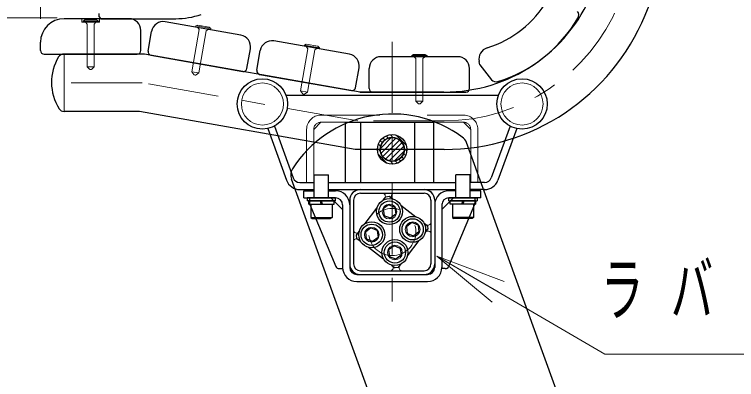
# Model space of a CAD drawing. Units: millimetres on the paper. Extents: x -365 to 0, y -26 to 257.
# Drawn here: x -207.42 to -176.82, y 113.92 to 129.39 of the extents above; entities that cross this region are included whole.
import ezdxf

# ---------------------------------------------------------------- set-up
doc = ezdxf.new("R2010")
doc.units = ezdxf.units.MM
for name, pattern in [('USER1', [4.5, 2.5, -2]), ('USER2', [6, 3, -1, 1, -1]), ('USER3', [8, 3, -1, 1, -1, 1, -1])]:
    doc.linetypes.add(name, pattern=pattern)
doc.layers.add('LY_1', color=7, linetype='Continuous', lineweight=25)
doc.styles.add('ＭＳ ゴシック', font='')
doc.styles.get('ＭＳ ゴシック').set_extended_font_data('MS Gothic')

msp = doc.modelspace()

# ---------------------------------------------------------------- linework, layer by layer
at = {"layer": 'LY_1', "lineweight": 13}
for p, q in [((-206.312, 129.209), (-206.312, 160.98)), ((-205.611, 129.248), (-217.312, 129.248)), ((-205.611, 129.248), (-217.312, 129.248)), ((-204.512, 129.109), (-204.437, 129.159)), ((-203.862, 129.109), (-204.512, 129.109)), ((-204.512, 129.109), (-204.512, 129.059)), ((-203.937, 129.159), (-204.437, 129.159)), ((-203.937, 129.159), (-203.862, 129.109)), ((-203.862, 129.109), (-203.862, 129.059)), ((-199.738, 128.901), (-199.747, 128.852)), ((-199.738, 128.901), (-199.655, 128.938)), ((-199.098, 128.789), (-199.738, 128.901)), ((-199.163, 128.851), (-199.655, 128.938)), ((-199.163, 128.851), (-199.098, 128.789)), ((-199.098, 128.789), (-199.107, 128.739)), ((-195.134, 128.09), (-195.143, 128.04)), ((-195.134, 128.09), (-195.052, 128.126)), ((-194.494, 127.977), (-195.134, 128.09)), ((-194.559, 128.039), (-195.052, 128.126)), ((-194.559, 128.039), (-194.494, 127.977)), ((-194.494, 127.977), (-194.503, 127.928)), ((-190.586, 127.649), (-190.511, 127.699)), ((-190.586, 127.649), (-190.586, 127.599)), ((-189.936, 127.649), (-190.586, 127.649)), ((-190.011, 127.699), (-190.511, 127.699)), ((-190.011, 127.699), (-189.936, 127.649)), ((-189.936, 127.649), (-189.936, 127.599)), ((-191.578, 124.153), (-191.667, 124.242)), ((-191.38, 124.18), (-191.491, 124.291)), ((-190.809, 123.833), (-191.25, 124.274)), ((-191.833, 123.959), (-191.916, 124.041)), ((-191.911, 123.714), (-191.455, 124.169)), ((-191.887, 123.513), (-191.255, 124.145)), ((-191.809, 123.366), (-191.108, 124.067)), ((-191.724, 124.074), (-191.806, 124.156)), ((-191.693, 123.257), (-190.999, 123.952)), ((-191.916, 123.593), (-192.036, 123.713)), ((-191.904, 123.806), (-191.995, 123.897)), ((-191.539, 123.187), (-190.929, 123.797)), ((-190.792, 123.592), (-190.903, 123.703)), ((-191.634, 123.086), (-191.997, 123.449)), ((-191.323, 123.179), (-190.92, 123.581)), ((-190.927, 123.277), (-191.009, 123.359)), ((-190.841, 123.416), (-190.93, 123.505)), ((-191.37, 123.047), (-191.49, 123.167)), ((-191.187, 123.088), (-191.277, 123.179)), ((-191.042, 123.168), (-191.124, 123.25)), ((-194.112, 122.596), (-194.112, 122.271)), ((-188.112, 122.271), (-188.112, 122.596)), ((-187.178, 117.206), (-189.517, 119.151)), ((-189.517, 119.151), (-186.674, 118.069)), ((-189.517, 119.151), (-186.926, 117.637))]:
    msp.add_line(p, q, dxfattribs=at)
at = {"layer": 'LY_1'}
for p, q in [((-180.697, 129.357), (-178.727, 134.115)), ((-202.562, 129.209), (-205.312, 129.209)), ((-197.826, 128.514), (-201.027, 129.078)), ((-202.062, 127.859), (-202.062, 128.709)), ((-201.754, 127.835), (-201.606, 128.672)), ((-206.312, 127.859), (-206.312, 128.209)), ((-193.222, 127.702), (-196.423, 128.266)), ((-197.568, 127.097), (-197.421, 127.934)), ((-206.162, 127.709), (-202.212, 127.709)), ((-201.901, 127.709), (-205.312, 127.709)), ((-192.769, 126.099), (-201.901, 127.709)), ((-201.632, 127.662), (-197.742, 126.976)), ((-197.15, 127.023), (-197.002, 127.861)), ((-188.636, 127.599), (-191.886, 127.599)), ((-192.964, 126.285), (-192.817, 127.123)), ((-192.386, 126.249), (-192.386, 127.099)), ((-188.136, 126.249), (-188.136, 127.099)), ((-197.028, 126.85), (-193.138, 126.164)), ((-192.78, 126.099), (-189.211, 126.099)), ((-189.221, 126.099), (-192.769, 126.099)), ((-192.236, 126.099), (-188.286, 126.099)), ((-195.912, 125.968), (-186.913, 125.968)), ((-202.113, 125.279), (-205.312, 125.279)), ((-192.981, 123.669), (-202.113, 125.279)), ((-193.412, 124.821), (-193.412, 122.271)), ((-193.412, 124.821), (-189.662, 124.821)), ((-192.762, 124.821), (-192.762, 122.271)), ((-190.462, 124.821), (-190.462, 122.271)), ((-189.662, 124.821), (-189.662, 122.271)), ((-189.211, 123.669), (-192.981, 123.669)), ((-194.712, 122.596), (-194.112, 122.596)), ((-194.712, 121.621), (-194.712, 122.596)), ((-194.112, 121.621), (-194.112, 122.596)), ((-188.112, 122.596), (-188.712, 122.596)), ((-188.712, 121.621), (-188.712, 122.596)), ((-188.112, 121.621), (-188.112, 122.596)), ((-193.812, 121.621), (-195.012, 121.621)), ((-195.012, 121.621), (-195.012, 121.496)), ((-193.812, 121.496), (-195.012, 121.496)), ((-194.95, 121.496), (-193.875, 121.496)), ((-194.95, 121.346), (-194.95, 121.496)), ((-194.417, 121.346), (-194.457, 121.496)), ((-194.367, 121.346), (-194.407, 121.496)), ((-193.875, 121.346), (-193.875, 121.496)), ((-193.812, 121.496), (-193.812, 121.621)), ((-189.012, 121.621), (-187.812, 121.621)), ((-189.012, 121.496), (-189.012, 121.621)), ((-189.012, 121.496), (-187.812, 121.496)), ((-187.875, 121.496), (-188.95, 121.496)), ((-188.95, 121.346), (-188.95, 121.496)), ((-188.457, 121.346), (-188.417, 121.496)), ((-188.407, 121.346), (-188.367, 121.496)), ((-187.875, 121.346), (-187.875, 121.496)), ((-187.812, 121.621), (-187.812, 121.496)), ((-194.95, 121.346), (-193.875, 121.346)), ((-194.862, 121.346), (-194.862, 120.781)), ((-194.862, 121.346), (-193.962, 121.346)), ((-193.962, 121.346), (-193.962, 120.781)), ((-187.875, 121.346), (-188.95, 121.346)), ((-188.862, 121.346), (-188.862, 120.781)), ((-187.962, 121.346), (-188.862, 121.346)), ((-187.962, 121.346), (-187.962, 120.781)), ((-194.862, 120.781), (-193.962, 120.781)), ((-194.862, 120.781), (-194.802, 120.746)), ((-194.802, 120.746), (-194.023, 120.746)), ((-193.962, 120.781), (-194.023, 120.746)), ((-188.862, 120.781), (-188.802, 120.746)), ((-187.962, 120.781), (-188.862, 120.781)), ((-188.023, 120.746), (-188.802, 120.746)), ((-187.962, 120.781), (-188.023, 120.746))]:
    msp.add_line(p, q, dxfattribs=at)
at = {"layer": 'LY_1', "color": 4}
for p, q in [((-203.83, 129.284), (-203.83, 129.434)), ((-203.83, 129.284), (-203.755, 129.209)), ((-203.755, 129.209), (-200.582, 129.209)), ((-195.162, 121.921), (-194.712, 121.921)), ((-195.162, 121.621), (-195.162, 121.921)), ((-194.112, 121.921), (-193.812, 121.921)), ((-188.712, 121.921), (-189.012, 121.921)), ((-187.662, 121.921), (-188.112, 121.921)), ((-187.662, 121.621), (-187.662, 121.921)), ((-195.162, 121.621), (-193.812, 121.621)), ((-194.912, 121.621), (-194.912, 121.401)), ((-194.012, 121.621), (-193.512, 121.121)), ((-188.812, 121.621), (-189.312, 121.121)), ((-187.662, 121.621), (-189.012, 121.621)), ((-187.912, 121.621), (-187.912, 121.401)), ((-194.901, 121.343), (-193.801, 118.713)), ((-193.512, 121.321), (-193.512, 118.671)), ((-189.312, 121.371), (-189.312, 118.671)), ((-187.924, 121.343), (-189.024, 118.713)), ((-193.662, 118.621), (-193.512, 118.621)), ((-189.162, 118.621), (-189.312, 118.621)), ((-192.912, 118.371), (-189.912, 118.371)), ((-192.912, 118.071), (-189.912, 118.071))]:
    msp.add_line(p, q, dxfattribs=at)
at = {"layer": 'LY_1', "linetype": 'USER1', "lineweight": 13}
for p, q in [((-204.562, 129.059), (-204.562, 129.209)), ((-203.812, 129.059), (-203.812, 129.209)), ((-203.812, 129.059), (-204.562, 129.059)), ((-204.412, 129.059), (-204.337, 128.984)), ((-204.337, 128.984), (-204.337, 127.171)), ((-203.962, 129.059), (-204.037, 128.984)), ((-204.037, 128.984), (-204.037, 127.171)), ((-199.648, 128.835), (-199.587, 128.748)), ((-199.587, 128.748), (-199.902, 126.963)), ((-199.292, 128.696), (-199.607, 126.911)), ((-199.205, 128.757), (-199.292, 128.696)), ((-194.983, 127.936), (-195.298, 126.151)), ((-195.044, 128.023), (-194.983, 127.936)), ((-194.688, 127.884), (-195.003, 126.099)), ((-194.601, 127.945), (-194.688, 127.884)), ((-190.486, 127.599), (-190.411, 127.524)), ((-190.036, 127.599), (-190.111, 127.524)), ((-190.411, 127.524), (-190.411, 125.711)), ((-190.111, 127.524), (-190.111, 125.711)), ((-204.337, 127.171), (-204.037, 127.171)), ((-204.337, 127.171), (-204.239, 127.073)), ((-204.171, 127.059), (-204.204, 127.059)), ((-204.135, 127.073), (-204.037, 127.171)), ((-199.902, 126.963), (-199.823, 126.85)), ((-199.902, 126.963), (-199.607, 126.911)), ((-199.757, 126.823), (-199.79, 126.829)), ((-199.72, 126.832), (-199.607, 126.911)), ((-195.298, 126.151), (-195.219, 126.038)), ((-195.298, 126.151), (-195.003, 126.099)), ((-195.116, 126.02), (-195.003, 126.099)), ((-195.153, 126.011), (-195.187, 126.017)), ((-190.411, 125.711), (-190.313, 125.613)), ((-190.411, 125.711), (-190.111, 125.711)), ((-190.244, 125.599), (-190.278, 125.599)), ((-190.209, 125.613), (-190.111, 125.711)), ((-194.437, 125.121), (-188.387, 125.121)), ((-195.037, 124.521), (-195.037, 122.271)), ((-194.737, 124.521), (-194.737, 122.271)), ((-188.087, 124.521), (-188.087, 122.271)), ((-187.787, 124.521), (-187.787, 122.271))]:
    msp.add_line(p, q, dxfattribs=at)
at = {"layer": 'LY_1', "linetype": 'USER2', "lineweight": 13}
for p, q in [((-191.412, 128.225), (-191.412, 116.551)), ((-202.007, 126.494), (-205.846, 126.494)), ((-192.875, 124.884), (-202.007, 126.494)), ((-189.211, 124.884), (-192.875, 124.884))]:
    msp.add_line(p, q, dxfattribs=at)
at = {"layer": 'LY_1', "linetype": 'USER3', "lineweight": 13}
msp.add_line((-205.312, 125.279), (-205.312, 127.709), dxfattribs=at)
at = {"layer": 'LY_1', "color": 21}
for q in [(-187.73, 127.394), (-187.203, 126.625)]:
    msp.add_line((-187.701, 127.251), q, dxfattribs=at)
at = {"layer": 'LY_1', "color": 131, "linetype": 'USER1', "lineweight": 13}
for p, q in [((-194.437, 124.821), (-194.737, 124.521)), ((-194.437, 124.821), (-188.387, 124.821)), ((-188.387, 124.821), (-188.087, 124.521))]:
    msp.add_line(p, q, dxfattribs=at)
at = {"layer": 'LY_1', "color": 131}
for p, q in [((-196.687, 124.552), (-195.891, 122.365)), ((-196.406, 124.656), (-195.609, 122.468)), ((-186.419, 124.656), (-187.216, 122.468)), ((-186.138, 124.552), (-186.934, 122.365)), ((-195.327, 122.271), (-194.712, 122.271)), ((-194.112, 122.271), (-188.712, 122.271)), ((-187.497, 122.271), (-188.112, 122.271)), ((-195.327, 121.971), (-194.712, 121.971)), ((-194.112, 121.971), (-188.712, 121.971)), ((-192.762, 121.811), (-190.062, 121.811)), ((-187.497, 121.971), (-188.112, 121.971)), ((-193.212, 121.521), (-193.212, 118.671)), ((-193.052, 121.521), (-193.052, 118.821)), ((-191.797, 121.517), (-191.681, 121.669)), ((-191.681, 121.669), (-191.541, 121.687)), ((-191.541, 121.687), (-191.389, 121.571)), ((-189.772, 121.521), (-189.772, 118.821)), ((-189.612, 121.521), (-189.612, 118.671)), ((-192.551, 120.535), (-192.059, 121.176)), ((-191.564, 121.324), (-191.793, 121.149)), ((-191.793, 121.149), (-191.756, 120.862)), ((-191.298, 121.214), (-191.564, 121.324)), ((-191.298, 121.214), (-191.26, 120.928)), ((-191.048, 121.309), (-190.407, 120.817)), ((-191.489, 120.752), (-191.756, 120.862)), ((-191.26, 120.928), (-191.489, 120.752)), ((-190.583, 120.571), (-190.812, 120.395)), ((-190.316, 120.461), (-190.583, 120.571)), ((-190.066, 120.556), (-189.914, 120.439)), ((-192.318, 120.343), (-192.547, 120.167)), ((-192.051, 120.232), (-192.318, 120.343)), ((-192.051, 120.232), (-192.013, 119.946)), ((-190.812, 120.395), (-190.774, 120.109)), ((-190.316, 120.461), (-190.278, 120.174)), ((-190.012, 120.147), (-189.896, 120.299)), ((-189.914, 120.439), (-189.896, 120.299)), ((-192.929, 120.042), (-192.812, 120.194)), ((-192.91, 119.902), (-192.929, 120.042)), ((-192.547, 120.167), (-192.509, 119.881)), ((-192.013, 119.946), (-192.242, 119.77)), ((-190.507, 119.999), (-190.774, 120.109)), ((-190.278, 120.174), (-190.507, 119.999)), ((-192.91, 119.902), (-192.759, 119.786)), ((-192.242, 119.77), (-192.509, 119.881)), ((-190.766, 119.165), (-190.274, 119.806)), ((-192.418, 119.524), (-191.777, 119.032)), ((-191.336, 119.589), (-191.565, 119.414)), ((-191.565, 119.414), (-191.527, 119.127)), ((-191.069, 119.479), (-191.336, 119.589)), ((-191.069, 119.479), (-191.031, 119.193)), ((-191.26, 119.017), (-191.527, 119.127)), ((-191.031, 119.193), (-191.26, 119.017)), ((-191.436, 118.771), (-191.284, 118.654)), ((-191.144, 118.673), (-191.027, 118.824)), ((-192.762, 118.531), (-190.062, 118.531)), ((-191.144, 118.673), (-191.284, 118.654))]:
    msp.add_line(p, q, dxfattribs=at)
at = {"layer": 'LY_1', "color": 2}
for p, q in [((-180.948, 103.847), (-188.269, 123.962)), ((-188.929, 103.847), (-195.685, 122.406))]:
    msp.add_line(p, q, dxfattribs=at)
at = {"layer": 'LY_1', "lineweight": 13}
msp.add_lwpolyline([(-189.517, 119.151), (-182.402, 114.995), (-158.15, 114.995)], dxfattribs=at)
for centre, radius in [((-196.913, 125.596), 1.067), ((-185.912, 125.596), 1.067), ((-196.912, 125.596), 0.892), ((-185.912, 125.596), 0.892), ((-191.527, 121.038), 0.312), ((-190.545, 120.285), 0.312), ((-192.28, 120.056), 0.312), ((-191.298, 119.303), 0.312)]:
    msp.add_circle(centre, radius, dxfattribs=at)
at = {"layer": 'LY_1'}
for centre, radius in [((-196.912, 125.596), 1.067), ((-185.912, 125.596), 1.067), ((-191.412, 123.671), 0.625), ((-191.412, 123.671), 0.512), ((-191.412, 123.671), 0.51), ((-191.412, 123.671), 0.5)]:
    msp.add_circle(centre, radius, dxfattribs=at)
at = {"layer": 'LY_1', "color": 131}
for centre, radius in [((-191.527, 121.038), 0.55), ((-191.527, 121.038), 0.45), ((-192.28, 120.056), 0.55), ((-190.545, 120.285), 0.55), ((-190.545, 120.285), 0.45), ((-192.28, 120.056), 0.45), ((-191.298, 119.303), 0.55), ((-191.298, 119.303), 0.45)]:
    msp.add_circle(centre, radius, dxfattribs=at)
at = {"layer": 'LY_1', "linetype": 'USER2', "lineweight": 13}
msp.add_circle((-191.412, 120.171), 1, dxfattribs=at)
at = {"layer": 'LY_1'}
for centre, radius, start, end in [((-189.211, 132.884), 6.785, 270, 337.5), ((-205.312, 128.209), 1, 90, 180), ((-202.562, 128.709), 0.5, 0, 90), ((-189.211, 132.884), 9.215, 270, 337.5), ((-201.114, 128.586), 0.5, 80, 170), ((-197.913, 128.021), 0.5, 350, 80), ((-196.51, 127.774), 0.5, 80, 170), ((-206.162, 127.859), 0.15, 180, 270), ((-203.766, 126.509), 2.081, 148.731, 212.3478), ((-205.331, 127.459), 0.25, 85.8316, 148.731), ((-202.212, 127.859), 0.15, 270, 0), ((-201.606, 127.809), 0.15, 170, 260), ((-193.309, 127.209), 0.5, 350, 80), ((-191.886, 127.099), 0.5, 90, 180), ((-188.636, 127.099), 0.5, 0, 90), ((-197.716, 127.123), 0.15, 260, 350), ((-197.002, 126.997), 0.15, 170, 260), ((-193.112, 126.312), 0.15, 260, 350), ((-192.236, 126.249), 0.15, 180, 270), ((-188.286, 126.249), 0.15, 270, 0), ((-205.312, 125.529), 0.25, 212.3478, 270)]:
    msp.add_arc(centre, radius, start, end, dxfattribs=at)
at = {"layer": 'LY_1', "linetype": 'USER2', "lineweight": 13}
msp.add_arc((-189.211, 132.884), 8, 270, 337.5, dxfattribs=at)
at = {"layer": 'LY_1', "color": 21}
for centre, radius, start, end in [((-188.722, 132.269), 4.5, 287.2389, 329.7605), ((-183.76, 129.364), 0.25, 329.6536, 38.4997), ((-188.722, 132.269), 6, 287.3464, 329.6536), ((-187.24, 127.494), 0.5, 107.2389, 191.4998), ((-187.008, 126.781), 0.25, 218.4997, 287.3464)]:
    msp.add_arc(centre, radius, start, end, dxfattribs=at)
at = {"layer": 'LY_1', "color": 4}
for centre, radius, start, end in [((-200.582, 132.509), 3.3, 270, 289), ((-193.812, 121.321), 0.6, 0, 90), ((-189.012, 121.321), 0.6, 90, 180), ((-193.812, 121.321), 0.3, 0, 90), ((-189.012, 121.321), 0.3, 90, 180), ((-194.762, 121.401), 0.15, 180, 202.6938), ((-188.062, 121.401), 0.15, 337.3062, 0), ((-193.662, 118.771), 0.15, 202.6938, 270), ((-189.162, 118.771), 0.15, 270, 337.3062), ((-192.912, 118.671), 0.6, 180, 270), ((-192.912, 118.671), 0.3, 180, 270), ((-189.912, 118.671), 0.6, 270, 0), ((-189.912, 118.671), 0.3, 270, 0)]:
    msp.add_arc(centre, radius, start, end, dxfattribs=at)
at = {"layer": 'LY_1', "linetype": 'USER1', "lineweight": 13}
for centre, radius, start, end in [((-204.204, 127.109), 0.05, 225, 270), ((-204.171, 127.109), 0.05, 270, 315), ((-199.782, 126.878), 0.05, 215, 260), ((-199.749, 126.872), 0.05, 260, 305), ((-195.178, 126.066), 0.05, 215, 260), ((-195.145, 126.061), 0.05, 260, 305), ((-190.278, 125.649), 0.05, 225, 270), ((-190.244, 125.649), 0.05, 270, 315), ((-194.437, 124.521), 0.6, 90, 180), ((-194.437, 124.521), 0.3, 90, 180), ((-188.387, 124.521), 0.6, 0, 90)]:
    msp.add_arc(centre, radius, start, end, dxfattribs=at)
at = {"layer": 'LY_1', "color": 2}
for centre, radius, start, end in [((-191.412, 120.171), 5, 53.5573, 147.6699), ((-188.739, 123.791), 0.5, 20, 53.5573), ((-195.215, 122.577), 0.5, 147.6699, 200)]:
    msp.add_arc(centre, radius, start, end, dxfattribs=at)
at = {"layer": 'LY_1', "color": 131, "linetype": 'USER1', "lineweight": 13}
msp.add_arc((-188.387, 124.521), 0.3, 0, 90, dxfattribs=at)
at = {"layer": 'LY_1', "color": 131}
for centre, radius, start, end in [((-195.327, 122.571), 0.3, 200, 270), ((-187.497, 122.571), 0.3, 270, 340), ((-195.327, 122.571), 0.6, 200, 270), ((-187.497, 122.571), 0.6, 270, 340), ((-192.762, 121.521), 0.45, 90, 180), ((-192.762, 121.521), 0.29, 90, 180), ((-190.062, 121.521), 0.45, 0, 90), ((-190.062, 121.521), 0.29, 0, 90), ((-192.762, 118.821), 0.45, 180, 270), ((-192.762, 118.821), 0.29, 180, 270), ((-190.062, 118.821), 0.45, 270, 0), ((-190.062, 118.821), 0.29, 270, 0)]:
    msp.add_arc(centre, radius, start, end, dxfattribs=at)
at = {"layer": 'LY_1', "color": 131, "lineweight": 13}
for centre, start, end in [((-191.829, 121.684), 322.5, 90), ((-191.328, 121.684), 90, 232.5), ((-189.899, 120.588), 232.5, 0), ((-192.925, 120.256), 180, 322.5), ((-189.899, 120.086), 0, 142.5), ((-192.925, 119.754), 52.5, 180), ((-191.497, 118.658), 270, 52.5), ((-190.995, 118.658), 142.5, 270)]:
    msp.add_arc(centre, 0.127, start, end, dxfattribs=at)

# ---------------------------------------------------------------- texts
at = {"layer": 'LY_1', "insert": (-182.566, 117.645), "char_height": 2.199, "attachment_point": 4, "style": 'ＭＳ ゴシック'}
msp.add_mtext('\\T1.64;\\W0.6;ラバースプリング', dxfattribs=at)

doc.saveas('drawing.dxf')
